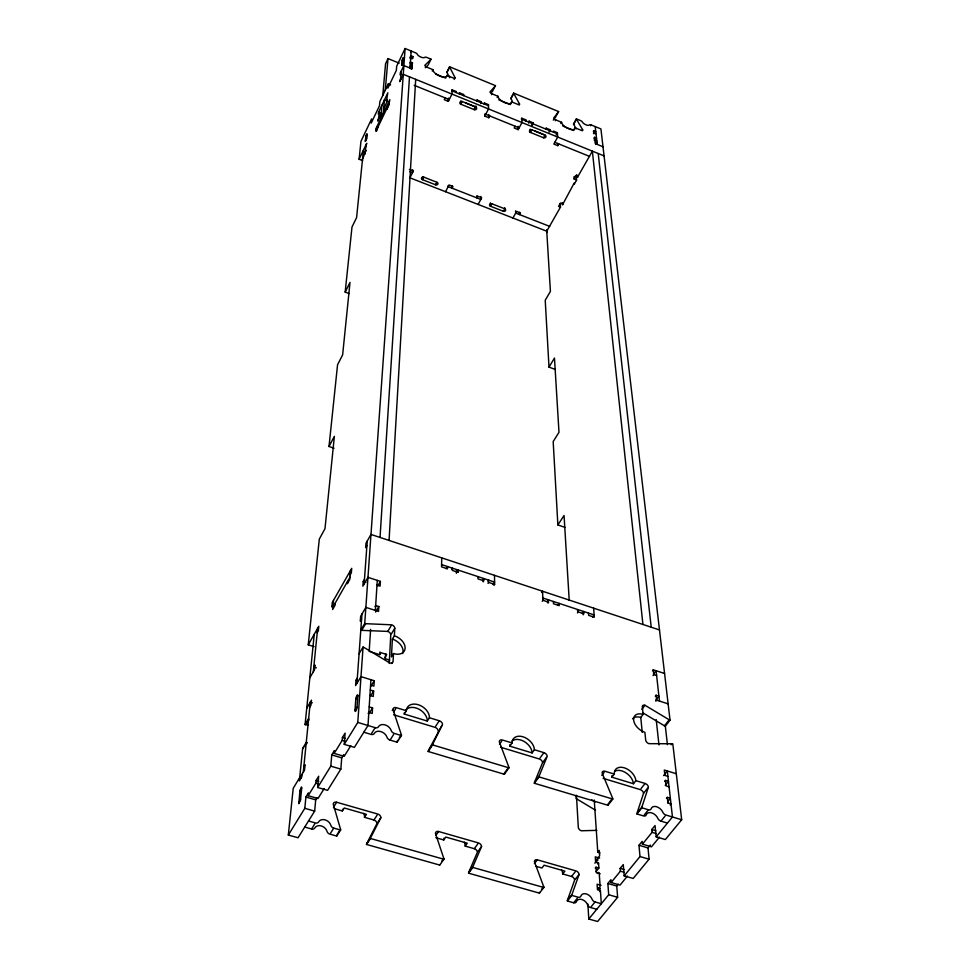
<?xml version="1.0" encoding="UTF-8"?>
<svg xmlns="http://www.w3.org/2000/svg" width="970" height="970" viewBox="0 0 970 970"><rect width="100%" height="100%" fill="white"/><g stroke="black" fill="none" stroke-linecap="round" stroke-linejoin="round"><path stroke-width="1.45" d="M474.294 108.604L474.294 109.683A1.673 1.479 0.2 0 0 476.512 108.955A1.673 1.479 0.2 0 0 475.688 106.991L475.688 106.348M463.575 95.581L463.587 94.514L459.525 92.865L459.077 93.775M456.385 573.343L456.421 570.651M460.835 100.989L460.786 104.202L474.294 109.683L475.688 106.991L465.551 102.881M459.513 93.932L459.525 92.865M456.13 92.55L456.142 91.495L452.081 89.834L451.62 90.743M452.141 185.961L452.093 188.192L452.978 186.507L449.037 184.967L445.533 191.708M441.738 557.871L441.544 566.856L447.485 568.82L447.522 566.565L446.212 568.699M452.081 89.834L451.984 94.102L448.346 101.341L444.272 99.692L445.169 97.873M449.28 98.455L449.255 99.534L414.202 85.324M448.188 185.537L448.152 186.652L480.805 199.432L480.793 196.425M448.346 101.341L448.431 98.128M435.7 184.142L435.675 184.821L422.483 179.668A1.625 1.394 3.6 0 1 421.635 177.813A1.625 1.394 3.6 0 1 423.769 177.122L436.973 182.287A1.625 1.394 2.7 0 1 437.809 184.13A1.625 1.394 2.7 0 1 435.675 184.821L436.973 182.287M365.326 141.244C368.673 137.4 366.708 126.912 365.314 141.268L366.539 138.686M422.605 176.989L422.483 179.668L423.769 177.122M389.249 663.444L390.764 634.901A3.431 2.34 31.7 0 0 387.745 631.421L361.713 630.354A3.443 2.364 30.8 0 1 360.791 630.173L364.732 623.504A3.456 2.364 30.8 0 0 365.654 623.686L391.734 624.813A3.443 2.328 31.7 0 1 394.766 628.293L394.39 635.799A12.173 8.318 32.1 0 1 405.12 648.215A12.173 8.318 32.1 0 1 393.48 653.574L393.092 661.322A3.516 2.425 32.3 0 1 389.71 662.91L364.005 647.451A3.528 2.449 31.3 0 0 363.071 647.051L359.082 653.744M394.39 635.799L392.377 639.109L391.443 656.896L393.48 653.574M385.684 653.537L385.393 658.751L389.697 660.097M412.674 169.75L412.505 172.708L409.886 171.678M389.067 540.436L415.693 79.346M369.885 651.573L379.791 654.677L379.949 651.937M301.719 787.992L301.464 786.961L299.912 790.647L298.821 803.693L300.482 800.202L301.719 787.992L299.863 791.047M369.206 706.887L372.565 707.906L372.225 713.447L368.842 712.429L368.151 713.544M370.285 690.022L373.608 691.04L373.268 696.472L369.934 695.454M357.324 678.03L355.978 680.261L355.59 685.596L360.998 676.648L374.25 680.734L373.911 686.093L370.601 685.075M375.026 606.638L375.681 605.522L378.833 606.541L378.53 611.427L365.86 607.378L360.658 616.241L360.307 621.164L361.604 618.945M364.478 579.284L363.204 581.479L362.865 586.183L367.969 577.356L380.398 581.382L380.107 586.11L376.99 585.104M409.74 66.906L410.177 65.996L412.226 66.833L412.104 68.906L403.884 65.56M411.911 65.851L412.48 62.868L410.431 62.044L409.995 62.953M409.752 58.006L410.843 55.739L412.868 56.563L412.735 58.6L410.71 57.763M370.94 679.715L368.006 725.499L354.389 747.373L344.253 744.366L345.126 733.126L342.422 737.527L342.204 740.316L334.165 753.399L344.18 756.345L350.8 745.675M375.366 610.409L377.294 580.375M380.034 537.441L409.486 76.824M410.067 68.045L411.159 50.986M369.158 651.525L370.625 629.36M357.845 695.757L357.008 707.53C357.069 708.5 355.493 712.914 354.947 710.889L355.796 699.115A2.764 0.667 -72.9 0 1 356.972 695.393A2.764 0.667 -72.9 0 1 357.845 695.757L355.796 699.115M402.999 62.274L403.302 57.703L402.053 60.431L401.701 65.002L403.011 62.25L401.701 65.002L403.241 65.608M344.253 744.366L357.784 722.432L363.071 647.051M364.732 623.504L405.096 48.5L415.39 52.756A2.207 0.946 26.8 0 1 417.258 54.211A4.413 1.879 26.9 0 0 420.98 57.121A4.413 1.879 26.9 0 0 424.848 57.327A2.207 0.946 27 0 1 426.776 57.436L430.995 59.17A2.195 0.934 27 0 1 430.91 59.425L424.848 65.305A2.219 0.958 27 0 0 426.824 67.16L432.899 69.646A7.76 3.334 27.2 0 0 439.834 76.157A7.76 3.334 27.2 0 0 447.024 75.418L453.051 77.891A2.207 0.946 27.5 0 0 455.075 77.673L449.631 67.112A2.183 0.934 27.4 0 1 449.559 66.784L495.452 85.639A2.17 0.921 28.1 0 1 495.367 85.894L489.959 91.944A2.195 0.934 28.1 0 0 491.96 93.799L497.901 96.236A7.651 3.274 28.3 0 0 504.921 102.747A7.651 3.274 28.3 0 0 511.736 101.898L517.64 104.311A2.183 0.934 28.5 0 0 519.568 104.069L513.712 93.423A2.17 0.921 28.4 0 1 513.627 93.096L558.574 111.55A2.146 0.909 29 0 1 558.514 111.817L553.712 118.037A2.158 0.921 29.1 0 0 555.737 119.892L561.569 122.281A7.566 3.213 29.3 0 0 568.662 128.792A7.566 3.213 29.3 0 0 575.113 127.822L580.897 130.186A2.158 0.909 29.5 0 0 582.715 129.907L576.483 119.201A2.134 0.897 29.4 0 1 576.374 118.861L580.412 120.522A2.134 0.897 29.4 0 1 582.279 121.953A4.268 1.794 29.5 0 0 586.025 124.839A4.268 1.794 29.5 0 0 589.469 124.912A2.134 0.897 29.6 0 1 591.191 124.948L600.915 128.913L670.028 720.152L665.335 726.19A3.359 2.098 39.6 0 1 664.486 725.827L642.783 712.804M403.896 65.536L400.404 72.859L400.246 74.945L401.119 73.114M356.936 683.365L361.955 614.034M364.138 583.988L367.242 541.017M400.622 79.819L401.265 71.052M324.174 788.561L317.99 798.528L308.169 795.715L315.844 783.214L316.099 780.413L318.681 776.206L317.663 787.482L327.605 790.344L340.846 769.101L341.719 757.849L343.719 754.611M334.165 753.399L334.407 750.598L331.752 754.915L330.806 766.167L317.663 787.482M350.522 570.445L349.77 579.466L347.345 583.71L347.539 581.454M388.97 101.462L388.703 104.675L376.457 130.235M390.607 84.984L388.206 84.014L387.867 88.137L396.354 70.313L396.669 66.227L405.096 48.5M386.994 108.264L386.897 109.343L388.63 105.742L389.843 99.643L375.911 128.719L375.717 130.889L376.566 129.131M383.259 113.381L384.423 99.922L386.981 100.941M385.26 90.21L388 58.588L399.203 63.147M380.701 118.716L381.901 105.209M382.762 95.472L385.563 63.753L388 58.588M333.474 600.442L332.637 609.512L334.989 605.377L335.196 603.097M376.76 126.961L376.36 131.314L378.154 126.682M301.282 778.037L299.694 777.588L293.219 788.307L288.32 835.049L298.057 837.765L314.668 811.114L315.699 799.838L316.972 797.776M383.671 108.713L387.078 101.583L387.26 99.461L386.412 101.244L387.818 92.805L378.567 112.205L378.373 114.327L379.209 112.569L378.785 117.188L377.754 121.092L381.125 114.036M308.169 795.715L308.436 792.902L305.902 797.037L304.81 808.313L288.32 835.049M303.295 772.144L310.279 702.195L312.316 702.813M313.322 671.798L317.663 628.245M364.999 154.121L365.908 144.991M306.956 742.559A3.359 2.51 31.5 0 0 306.277 742.293L302.652 748.367L299.354 780.923L301.803 776.873L302.07 774.181M308.508 724.748L305.962 724.723A3.286 2.425 30.9 0 1 305.077 724.566L314.256 634.247M363.447 150.156L356.584 217.619L351.989 227.041L345.174 292.091L349.2 293.57M314.025 646.626L308.242 644.832L319.312 539.077L324.986 528.674L334.371 436.318L329.012 446.491L334.056 448.225M329.012 446.491L337.56 364.768L342.64 354.838L350 282.415L345.174 292.091M362.683 160.644L359.094 159.25L360.973 141.305L371.643 118.873L371.231 123.069L379.488 105.73L379.864 101.559L388.206 84.014M667.821 802.918L667.918 801.681M667.445 823.081L660.958 821.141A3.589 2.34 42.2 0 1 657.854 818.389A7.19 4.729 42.1 0 0 651.658 812.872A7.19 4.729 42.1 0 0 646.214 814.897A3.589 2.364 41.9 0 1 643.486 815.915L636.938 813.951L641.861 807.792A3.613 2.376 41.8 0 1 641.91 807.028L648.421 787.155A3.553 2.316 41.1 0 0 645.074 783.469L635.884 780.668A12.428 8.136 40.6 0 0 624.256 767.803A12.428 8.136 40.6 0 0 614.301 774.084L611.9 777.188L633.459 783.748L635.884 780.668M647.596 788.186L643.546 793.29L636.999 813.187A3.601 2.376 41.9 0 0 636.938 813.951M464.387 842.178A11.87 8.73 39.5 0 1 465.176 846.095L474.318 848.702A3.395 2.486 40.3 0 1 477.361 852.327L468.704 872.406A3.443 2.546 41.1 0 0 468.571 873.182L539.453 893.14L543.855 887.501A3.443 2.474 42.9 0 0 543.697 886.653L534.421 861.724A3.395 2.413 42 0 1 537.319 859.82L575.95 870.902A3.395 2.376 43 0 1 579.066 874.503L571.912 894.631A3.443 2.425 43.8 0 0 571.827 895.407L567.365 900.997L573.67 902.767A3.431 2.425 43.9 0 0 576.386 901.676A6.863 4.838 44.2 0 1 581.77 899.493A6.863 4.838 44.2 0 1 587.602 904.84A3.419 2.401 44.3 0 0 590.512 907.52L596.78 909.278M567.365 900.997A3.431 2.437 43.9 0 1 567.45 900.221L574.64 880.081A3.383 2.376 43.1 0 0 571.536 876.48L562.685 873.946A11.822 8.366 42.5 0 0 561.727 870.041M535.222 781.42L539.102 776.121L547.201 756.357A3.577 2.413 38.6 0 0 543.915 752.647L534.409 749.737A12.501 8.512 37.9 0 0 522.975 736.788A12.501 8.512 37.9 0 0 512.087 742.947L509.832 746.148L532.118 752.926L534.409 749.737M546.425 757.424L542.582 762.699L534.446 782.487A3.613 2.486 39.3 0 0 534.337 783.251L607.972 805.282L612.822 799.074A3.613 2.413 41 0 0 612.628 798.213L602.103 773.066A3.565 2.352 40.2 0 1 605.001 771.259L614.301 774.084M363.895 813.394A11.967 9.094 35.4 0 1 364.502 817.322L373.935 820.014A3.419 2.583 36.4 0 1 376.918 823.676L366.696 843.682A3.468 2.655 37.2 0 0 366.514 844.458L439.737 865.07L443.884 859.25A3.456 2.583 39.8 0 0 443.775 858.401L435.457 833.375A3.407 2.522 38.8 0 1 438.598 831.496L478.489 842.942A3.407 2.474 40.2 0 1 481.544 846.58L472.923 866.646A3.456 2.546 41 0 0 472.79 867.422L468.571 873.182M365.763 136.806L366.987 134.236M402.004 60.734L403.302 58.006M359.094 159.25L366.745 143.245L365.702 147.149M410.71 51.919L411.134 51.01M365.229 151.89L366.066 150.168L362.513 159.31M400.792 77.673L399.761 81.625L403.277 74.302L604.055 155.891M411.777 58.831L412.868 56.563M411.377 65.148L412.48 62.868M411.134 69.112L412.226 66.833M430.995 59.17L428.376 64.566A2.195 0.946 27 0 1 428.279 64.82L425.26 67.754M432.232 71.004L432.899 69.646M449.559 66.784L446.903 72.144A2.183 0.934 27.4 0 0 446.976 72.471L449.668 77.745M446.976 72.471L449.183 68.009M446.345 76.775L447.024 75.418M454.178 79.467L455.075 77.673M441.786 725.609L428.34 750.719A3.65 2.595 35.9 0 0 428.182 751.483L504.376 774.29L508.947 767.852A3.637 2.522 38.1 0 0 508.801 767.003L499.308 741.783A3.577 2.461 37.3 0 1 502.472 740.013L512.087 742.947M429.067 749.628L432.705 744.135L442.514 724.505A3.601 2.522 35.3 0 0 439.289 720.759L429.455 717.764A12.61 8.875 34.4 0 0 418.228 704.705A12.61 8.875 34.4 0 0 406.357 710.731L404.235 714.053L427.297 721.062L429.455 717.764M455.694 92.392L456.142 91.495M463.126 95.424L463.587 94.514M462.156 101.498L460.786 104.202A1.673 1.491 1.3 0 1 459.95 102.238A1.673 1.491 1.3 0 1 462.156 101.498L475.688 106.991M304.725 827.058L311.588 828.998A3.48 2.704 34.3 0 0 314.826 827.968A6.972 5.408 34.8 0 1 321.252 825.919A6.972 5.408 34.8 0 1 327.023 831.411A3.48 2.692 35.2 0 0 329.921 834.151L336.723 836.067L340.591 830.053A3.492 2.692 35.4 0 0 340.518 829.204L333.231 804.094A3.443 2.619 34.5 0 1 336.651 802.251L377.851 814.072A3.431 2.583 36.4 0 1 380.846 817.734L370.649 837.728A3.48 2.655 37.1 0 0 370.467 838.492L366.514 844.458M476.597 100.904L477.058 100.007L481.096 101.644L480.635 103.608M480.635 102.541L481.096 101.644M483.981 103.911L484.454 103.014L488.468 104.651L488.528 108.943L484.806 116.109L488.832 117.734L489.765 115.951M495.452 85.639L492.712 90.913A2.17 0.921 28 0 1 492.639 91.18L491.293 92.683M491.499 94.696L491.96 93.799M488.007 105.548L488.468 104.651M497.21 97.57L497.901 96.236M513.627 93.096L510.863 98.346A2.158 0.921 28.4 0 0 510.947 98.673L512.403 101.329M510.947 98.673L513.251 94.296M511.736 101.898L510.341 104.542L498.822 99.837M519.096 104.942L519.568 104.069M515.143 126.245L514.209 128.016L518.186 129.628L521.981 122.547L521.787 118.219L525.764 119.831L525.813 120.91M521.314 119.104L521.787 118.219M478.137 204.427L481.702 197.759L477.798 196.231L476.913 197.904L476.9 195.649M525.291 120.716L525.764 119.831M528.601 122.062L529.074 121.177L533.039 122.79L532.384 125.203M528.65 123.141L529.074 121.177M531.851 124.997L533.039 122.79M503.369 210.599L503.394 211.278L504.752 208.792L491.826 203.748L490.48 206.234L503.394 211.278A1.601 1.37 -1.7 0 0 505.515 210.599A1.601 1.37 -1.7 0 0 504.752 208.792L504.715 207.665M543.624 137.776L545.055 135.145L531.839 129.786L530.408 132.429L543.624 137.776A1.649 1.443 -5.1 0 0 545.819 137.061A1.649 1.443 -5.1 0 0 545.055 135.145L535.149 131.12M545.734 129.034L546.219 128.161L550.16 129.762L549.76 131.726M558.574 111.55L555.737 116.727A2.146 0.909 29 0 1 555.689 116.994L553.288 120.11M548.959 131.956L550.16 129.762M555.264 120.765L555.737 119.892M560.842 123.578L561.569 122.281M556.174 134.878L557.374 132.696L553.446 131.095L553.518 132.187M512.96 218.02L516.598 211.424L520.453 212.939L519.532 214.588L519.447 212.321M557.374 132.696L557.701 137.061L553.834 144.057L557.774 145.658L558.744 143.912M576.192 128.792L573.622 124.342A2.134 0.909 29.4 0 1 573.512 124.014L576.374 118.861M573.622 124.342L576.01 120.062M575.113 127.822L573.67 130.416L562.709 125.93M582.23 130.768L582.715 129.907M590.706 125.809L591.191 124.948M593.361 131.593L593.846 130.744L595.75 131.52L594.549 133.654M593.591 133.727L593.846 130.744M594.076 138.176L594.574 137.316L596.489 138.104L595.022 140.674M594.319 140.323L594.574 137.316M308.242 644.832L318.803 626.232L318.354 630.767L317.214 632.779M576.847 180.044L574.143 178.965L576.75 174.685L576.192 180.844L574.252 184.227L574.155 183.112L562.454 204.925L562.285 202.657M333.049 604.965L331.873 607.026L332.286 602.515L351.722 568.335L351.346 572.821L350.146 574.955M366.915 545.479L365.678 547.662L366.005 543.2L370.976 534.446L659.491 629.954M595.725 144.384L596.95 142.226L595.022 141.438L595.265 143.608L603 146.737M560.223 203.736L560.478 207.119L546.753 231.212L550.414 291.388L545.225 300.251L548.996 367.121L555.276 369.437M332.855 607.22L349.964 577.186M309.83 677.836L314.486 669.785L314.959 665.02L313.795 667.045L316.353 667.821M377.815 585.783L380.398 581.382M306.738 708.258L311.467 700.17L310.982 705.141L309.782 707.166M305.077 724.566L308.654 718.503M305.962 724.723L308.945 719.679M362.368 629.251L365.654 623.686M375.56 612.058L378.833 606.541M304.75 746.718L305.344 745.712M306.556 743.687L307.163 742.668M303.84 766.773L305.065 764.736L304.531 770.107L299.621 778.231M387.745 631.421L391.068 625.917M548.996 367.121L554.476 358.051L558.987 432.293L553.179 441.568L557.871 524.94L564.904 527.353M391.431 633.81L394.766 628.293M379.791 654.677L380.98 652.701L386.727 654.495L384.666 657.854M298.699 802.542L300.567 799.498M354.971 710.549L357.033 707.191M370.831 686.311L374.25 680.734M370.867 695.502L373.608 691.04M391.722 663.541L392.401 662.425M451.802 569.257L452.457 568.19L452.42 570.445L458.349 572.397L458.373 570.142L457.052 572.276M369.097 713.496L372.565 707.906M311.588 828.998L314.753 823.942M371.668 733.259L375.184 727.658A3.674 2.643 33.4 0 0 378.494 726.736A7.348 5.287 33.9 0 1 385.066 724.905A7.348 5.287 33.9 0 1 391.237 730.58A3.662 2.631 34.2 0 0 394.329 733.417L401.447 735.551L397.154 742.208L390.073 740.086A3.65 2.631 34.2 0 1 386.994 737.248A7.323 5.299 33.9 0 0 380.846 731.598A7.323 5.299 33.9 0 0 374.274 733.441A3.662 2.655 33.5 0 1 370.976 734.363L363.823 732.229M392.256 710.537L392.947 709.422A3.613 2.558 33.7 0 1 396.415 707.7L406.357 710.731M333.474 807.27L336.651 802.251M393.602 712.138L395.712 708.803M482.514 580.666L483.86 578.544L483.205 581.879M488.068 581.224L488.747 580.157L488.08 583.479M334.201 808.665L342.374 811.005L344.289 807.998L366.442 814.351L364.502 817.322M330.564 833.157L333.777 828.125L340.591 830.053M390.073 740.086L393.614 734.532M493.039 584.498L494.579 582.085L441.592 564.601M493.936 585.407L494.615 584.352L494.494 575.331M337.293 834.224L340.518 829.204M397.057 741.359L397.773 740.243M399.191 738.037L400.622 735.818M557.871 524.94L564.055 515.482L569.22 600.418M373.935 820.014L377.197 815.067M435.688 726.239L439.289 720.759M377.572 822.693L380.846 817.734M366.696 843.682L369.982 838.723M428.182 751.483L432.547 744.899A3.662 2.595 35.8 0 1 432.705 744.135M541.721 592.488L542.557 591.251L542.957 600.284L542.254 601.327M547.201 601.982L548.596 599.909L548.001 603.219M557.689 605.438L559.096 603.376L559.217 605.644L553.482 603.752L553.373 601.485M577.38 610.676L578.084 609.645L577.526 612.943M582.339 613.561L583.77 611.512L583.212 614.81M435.882 835.388L438.598 831.496M499.477 744.305L501.72 741.092M592.512 617.272L594.137 614.944L542.848 598.017M435.845 837.704L443.763 839.971L445.8 837.061L467.249 843.209L465.176 846.095M441.689 861.311L443.775 858.401M507.274 769.149L504.218 773.429A3.625 2.522 38.2 0 1 504.376 774.29M474.318 848.702L477.798 843.9M540.084 757.934L543.915 752.647M478.052 851.369L481.544 846.58M468.704 872.406L472.208 867.604M534.337 783.251L538.993 776.885A3.625 2.486 39.2 0 1 539.102 776.121M652.495 670.816L653.246 669.809L664.571 673.483M653.501 674.174L656.084 670.731L659.479 701.092M653.016 675.605L653.78 674.587L653.246 669.809M575.501 796.831L576.204 795.909M641.897 709.337L644.989 705.275L669.191 719.776A3.359 2.085 39.5 0 0 670.028 720.152M655.284 696.254L656.047 695.235L658.933 696.157L655.853 700.194M642.249 732.386L640.758 717.473L643.086 714.417L642.322 706.851A3.359 2.11 38.9 0 1 644.989 705.275M655.817 701.189L656.593 700.17L656.047 695.235M534.434 863.591L537.319 859.82M601.824 775.406L604.201 772.29M664.486 725.827L668.403 720.795M541.49 889.478L543.697 886.653M611.815 799.256L607.778 804.433A3.601 2.413 41.1 0 1 607.972 805.282M562.685 873.946L564.88 871.157L544.109 865.204L541.939 868.017L535.549 866.198M671.179 744.778L671.98 743.76A3.431 2.158 40.3 0 1 672.816 743.917L681.68 819.759L665.347 839.535L656.193 836.819L655.041 825.543L651.804 829.52L652.082 832.333L642.431 844.167L651.476 846.834L659.418 837.183M571.536 876.48L575.21 871.836M641.037 788.586L645.074 783.469M575.368 879.159L579.066 874.503M599.969 852.945L597.799 852.315L599.278 850.46L599.654 855.831L596.695 859.529L596.877 862.233M663.601 775.6L667.299 770.968L672.452 816.982L656.193 836.819M594.889 863.179L595.628 862.245L595.265 856.837L599.618 858.098M567.45 900.221L571.172 895.565M637.811 812.157L641.91 807.028M597.799 864.015L598.538 863.094L595.628 862.245M595.216 868.162L595.968 867.228L598.878 868.077L598.538 863.094M664.62 781.432L665.432 780.413L668.463 781.335L665.202 785.397M596.101 871.533L598.878 868.077M573.67 902.767L577.405 898.123M644.298 814.885L648.421 809.768A3.601 2.364 41.7 0 0 651.161 808.762A7.214 4.717 42 0 1 656.605 806.749A7.214 4.717 42 0 1 662.825 812.266A3.601 2.34 42.1 0 0 665.941 815.03L681.68 819.759M666.475 798.383L667.299 797.364L670.355 798.286L667.881 801.341M599.666 891.539L600.418 890.605L597.459 889.769L597.096 884.203L601.012 885.319M670.149 804.87L670.985 803.851L667.918 802.93L667.299 797.364M618.278 884.155L616.75 886.022L617.623 897.298L597.617 921.5L588.778 919.026L608.687 894.752L607.863 883.488L610.918 879.729L611.124 882.542L620.036 885.089L627.469 876.043M611.124 882.542L620.376 871.205L620.157 868.393L623.261 864.585L624.183 875.861L633.192 878.456L649.088 859.202L648.009 847.925L650.409 845.003M624.183 875.861L640.006 856.546L638.975 845.27L642.164 841.366L642.431 844.167M591.263 906.598L595.034 901.967L601.315 903.737L600.418 890.605M660.958 821.141L665.105 816.049M596.865 830.356L581.333 830.769A3.286 2.255 41.5 0 1 578.302 827.301L576.435 795.242M671.98 743.76L648.942 743.663A3.443 2.183 39.9 0 1 645.693 740.122L644.904 732.326A11.907 7.53 39.3 0 1 633.64 720.116A11.907 7.53 39.3 0 1 643.086 714.417M308.508 820.984L315.395 822.936A3.492 2.704 34.2 0 0 318.633 821.905A6.984 5.408 34.8 0 1 325.071 819.868A6.984 5.408 34.8 0 1 330.867 825.373A3.48 2.68 35.1 0 0 333.777 828.125M370.467 838.492L443.884 859.25M472.79 867.422L543.855 887.501M571.827 895.407L578.156 897.202A3.431 2.425 43.8 0 0 580.86 896.11A6.887 4.838 44.1 0 1 586.268 893.928A6.887 4.838 44.1 0 1 592.112 899.287A3.431 2.401 44.1 0 0 595.034 901.967M304.81 808.313L314.668 811.114M608.687 894.752L617.623 897.298M305.902 797.037L315.699 799.838M607.863 883.488L616.75 886.022M597.787 887.817L600.309 888.532M600.333 888.872C594.78 889.041 600.963 889.029 600.066 885.38L599.254 873.546A2.546 0.982 -76.3 0 0 597.593 873.534M600.224 873.824L596.332 872.697L595.968 867.228M596.695 859.529L598.138 859.953M316.099 780.413L318.839 781.202M620.157 868.393L624.122 869.544M315.844 783.214L318.584 784.015M620.376 871.205L624.11 872.272M330.806 766.167L340.846 769.101M640.006 856.546L649.088 859.202M331.752 754.915L341.719 757.849M638.975 845.27L648.009 847.925M342.204 740.316L345.005 741.153M652.082 832.333L656.132 833.533M342.422 737.527L345.211 738.352M651.804 829.52L655.841 830.732M357.784 722.432L375.184 727.658M432.547 744.899L508.947 767.852M538.993 776.885L612.822 799.074M641.861 807.792L648.421 809.768M393.638 714.781L434.972 727.33A3.589 2.522 35.3 0 1 438.173 731.065M500.581 747.227L539.32 758.989A3.565 2.425 38.7 0 1 542.582 762.699M603.11 778.34L640.224 789.604A3.54 2.316 41.2 0 1 643.546 793.29M669.07 786.803L666.038 785.87L665.432 780.413M676.296 773.733L664.292 770.047L664.886 775.442L667.906 776.364M355.978 680.261L357.627 680.77M656.593 700.17L668.124 703.856M653.78 674.587L656.617 675.508M363.204 581.479L365.848 582.339M483.872 580.812L478.004 578.872L478.004 576.616M488.759 582.424L494.615 584.352M542.957 600.284L548.705 602.176M578.241 611.912L583.928 613.792M546.91 231.272L409.934 177.813L413.365 170.999L409.376 169.435M549.699 226.386L515.688 213.073L515.603 210.805M563.133 204.1L560.442 203.045L558.562 206.367L560.478 207.119M378.567 112.205L382.168 113.648M576.083 175.558L578.011 176.334L592.367 151.15L642.928 624.474M575.198 176.152L577.89 177.243M485.74 114.314L519.132 127.858M554.804 142.311L589.566 156.412M452.056 90.901L488.492 105.718M521.836 119.298L557.459 133.787M400.404 72.859L401.422 73.271M573.512 124.014L574.519 124.427M594.076 132.866L595.992 133.642M435.603 73.999L445.679 78.121M410.298 64.105L412.347 64.929M594.804 139.462L596.732 140.25M591.724 799.838L595.192 801.923M575.962 798.455L595.531 810.229M392.947 709.422L401.337 734.702A3.674 2.631 34.4 0 1 401.447 735.551M665.226 725.293L667.433 744.657M595.216 126.573L597.205 144.372M598.211 153.527L651.222 627.214M656.205 719.57L658.957 744.887M573.949 176.734L574.143 178.965M593.628 608.154L594.319 617.211L588.657 615.344L588.487 613.076M557.604 143.463L557.774 145.658M594.234 800.007L597.799 852.315M546.219 128.161L546.292 129.24M546.777 229.66L546.947 232.521M587.856 903.967L588.778 919.026M530.238 129.155L530.408 132.429A1.649 1.455 -4.2 0 1 529.632 130.501A1.649 1.455 -4.2 0 1 531.839 129.786M518.065 126.367L518.186 129.628M490.432 202.851L490.48 206.234A1.601 1.37 -0.9 0 1 489.704 204.415A1.601 1.37 -0.9 0 1 491.826 203.748M488.795 114.496L488.832 117.734M484.794 113.951L484.806 116.109M484.454 103.014L484.454 104.081M477.058 100.007L477.058 101.074M539.296 892.291A3.431 2.474 43.1 0 1 539.453 893.14M336.651 835.218A3.48 2.692 35.5 0 1 336.723 836.067M439.713 864.646A3.456 2.583 39.9 0 1 439.737 865.07M443.763 839.971A11.87 8.73 39.5 0 1 443.993 838.153M342.374 811.005A11.967 9.094 35.4 0 1 342.725 809.186M302.652 748.367A3.346 2.51 31.6 0 1 303.113 748.537M476.137 106.179A1.661 1.479 0.2 0 1 474.9 106.591M397.106 741.565A3.662 2.643 34.5 0 1 397.154 742.208M611.9 777.188A12.404 8.148 40.6 0 1 611.924 775.66M614.822 771.198A12.404 8.148 40.6 0 1 626.256 773.017A12.404 8.148 40.6 0 1 633.459 783.748M509.832 746.148A12.477 8.524 37.9 0 1 509.941 744.62M512.051 740.983A12.477 8.524 37.9 0 1 524.346 741.601A12.477 8.524 37.9 0 1 532.118 752.926M404.235 714.053A12.586 8.888 34.5 0 1 404.466 712.513M405.824 709.919A12.586 8.888 34.5 0 1 418.931 709.167A12.586 8.888 34.5 0 1 427.297 721.062M392.377 639.109A12.149 8.33 32.1 0 1 402.647 653.537M632.537 718.782A11.883 7.53 39.4 0 1 640.758 717.473"/></g></svg>
